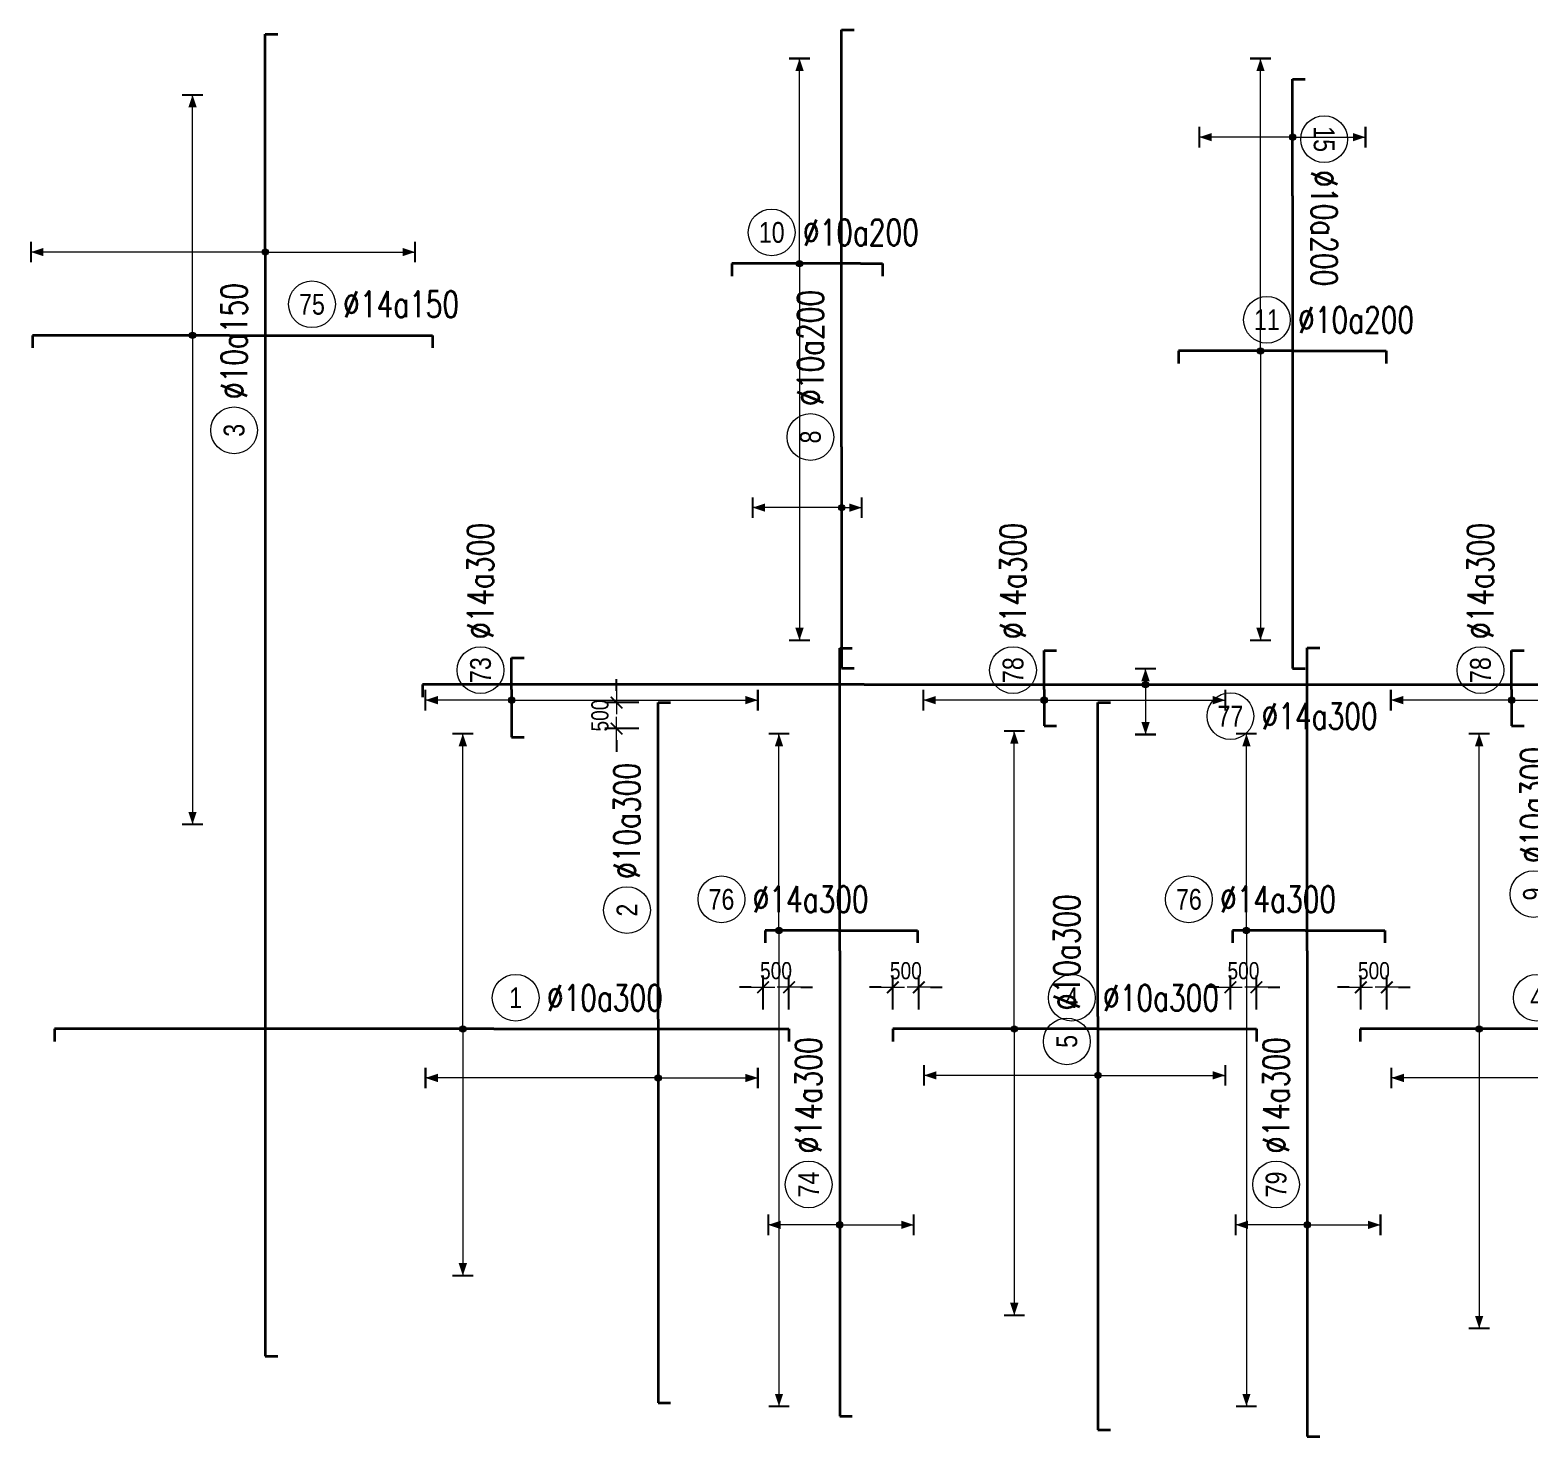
# Model space of a CAD drawing. Header units: millimetres. Extents: x 30086 to 1125792, y -12781 to 95911.
# Drawn here: x 30086 to 58948, y 37220 to 64350 of the extents above; entities that cross this region are included whole.
import ezdxf
from ezdxf.enums import TextEntityAlignment as Align

# ---------------------------------------------------------------- set-up
doc = ezdxf.new("R2010")
doc.units = ezdxf.units.MM
doc.header["$MEASUREMENT"] = 0
for name, color, linetype, lineweight in [('NDC_S_DIM', 1, 'Continuous', 9), ('NDC_S_REBAR', 4, 'Continuous', 35), ('NDC_S_VN TEXT', 7, 'Continuous', 20)]:
    doc.layers.add(name, color=color, linetype=linetype, lineweight=lineweight)
doc.styles.add('ARIAL', font='arial.ttf', dxfattribs={"width": 0.8})
doc.styles.add('NDC_ROMANS', font='romans.shx', dxfattribs={"width": 0.8})
doc.dimstyles.new('NDC_dim_150', dxfattribs={"dimscale": 150, "dimtxt": 2.2, "dimasz": 1.5, "dimexe": 1.5, "dimexo": 2.5, "dimgap": 1, "dimtad": 1, "dimdec": 0, "dimzin": 0, "dimdsep": 46, "dimtxsty": 'ARIAL', "dimblk": 'DIMMARK', "dimcen": 0.09, "dimdle": 1.2, "dimclrd": 1, "dimclre": 1, "dimclrt": 3, "dimadec": 0, "dimazin": 0, "dimtfac": 1, "dimtdec": 0, "dimtix": 1, "dimtofl": 0, "dimtmove": 0, "dimatfit": 3, "dimfxl": 4, "dimfxlon": 1, "dimtolj": 1, "dimtzin": 0, "dimarcsym": 0})

# ---------------------------------------------------------------- blocks, each defined once
blk = doc.blocks.new('DIMMARK')
at = {"layer": 'NDC_S_DIM', "color": 1}
blk.add_line((-1.5, 0), (1, 0), dxfattribs=at)
at = {"layer": 'NDC_S_DIM', "color": 2, "const_width": 0.15}
blk.add_lwpolyline([(-0.5, -0.5), (0.5, 0.5)], dxfattribs=at)
blk = doc.blocks.new('*D387')
at = {"layer": 'Defpoints', "color": 0, "transparency": 16777216}
for p in [(56212, 45918), (55712, 45117), (56212, 45117)]:
    blk.add_point(p, dxfattribs=at)
at = {"layer": 'NDC_S_DIM', "color": 1, "lineweight": -2, "transparency": 16777216}
for p, q in [((55487, 45918), (55262, 45918)), ((55712, 45492), (55712, 46143)), ((56212, 45492), (56212, 46143)), ((56437, 45918), (56662, 45918))]:
    blk.add_line(p, q, dxfattribs=at)
at = {"layer": 'NDC_S_DIM', "color": 1, "lineweight": -2, "transparency": 16777216, "xscale": 225, "yscale": 225, "zscale": 225}
blk.add_blockref('DIMMARK', (55712, 45918), dxfattribs=at)
at = {"layer": 'NDC_S_DIM', "color": 1, "lineweight": -2, "transparency": 16777216, "xscale": 225, "yscale": 225, "zscale": 225, "rotation": 180}
blk.add_blockref('DIMMARK', (56212, 45918), dxfattribs=at)
at = {"layer": 'NDC_S_DIM', "color": 3, "transparency": 16777216, "insert": (55962, 46236), "char_height": 330, "attachment_point": 5, "style": 'ARIAL'}
blk.add_mtext('\\A1;500', dxfattribs=at)
blk = doc.blocks.new('*D388')
at = {"layer": 'Defpoints', "color": 0, "transparency": 16777216}
for p in [(53200, 45918), (53200, 45117), (53700, 45117)]:
    blk.add_point(p, dxfattribs=at)
at = {"layer": 'NDC_S_DIM', "color": 1, "lineweight": -2, "transparency": 16777216}
for p, q in [((52975, 45918), (52750, 45918)), ((53200, 45492), (53200, 46143)), ((53700, 45492), (53700, 46143)), ((53925, 45918), (54150, 45918))]:
    blk.add_line(p, q, dxfattribs=at)
at = {"layer": 'NDC_S_DIM', "color": 1, "lineweight": -2, "transparency": 16777216, "xscale": 225, "yscale": 225, "zscale": 225}
blk.add_blockref('DIMMARK', (53200, 45918), dxfattribs=at)
at = {"layer": 'NDC_S_DIM', "color": 1, "lineweight": -2, "transparency": 16777216, "xscale": 225, "yscale": 225, "zscale": 225, "rotation": 180}
blk.add_blockref('DIMMARK', (53700, 45918), dxfattribs=at)
at = {"layer": 'NDC_S_DIM', "color": 3, "transparency": 16777216, "insert": (53450, 46236), "char_height": 330, "attachment_point": 5, "style": 'ARIAL'}
blk.add_mtext('\\A1;500', dxfattribs=at)
blk = doc.blocks.new('*D389')
at = {"layer": 'Defpoints', "color": 0, "transparency": 16777216}
for p in [(47200, 45918), (46700, 45117), (47200, 45117)]:
    blk.add_point(p, dxfattribs=at)
at = {"layer": 'NDC_S_DIM', "color": 1, "lineweight": -2, "transparency": 16777216}
for p, q in [((46475, 45918), (46250, 45918)), ((46700, 45492), (46700, 46143)), ((47200, 45492), (47200, 46143)), ((47425, 45918), (47650, 45918))]:
    blk.add_line(p, q, dxfattribs=at)
at = {"layer": 'NDC_S_DIM', "color": 1, "lineweight": -2, "transparency": 16777216, "xscale": 225, "yscale": 225, "zscale": 225}
blk.add_blockref('DIMMARK', (46700, 45918), dxfattribs=at)
at = {"layer": 'NDC_S_DIM', "color": 1, "lineweight": -2, "transparency": 16777216, "xscale": 225, "yscale": 225, "zscale": 225, "rotation": 180}
blk.add_blockref('DIMMARK', (47200, 45918), dxfattribs=at)
at = {"layer": 'NDC_S_DIM', "color": 3, "transparency": 16777216, "insert": (46950, 46236), "char_height": 330, "attachment_point": 5, "style": 'ARIAL'}
blk.add_mtext('\\A1;500', dxfattribs=at)
blk = doc.blocks.new('*D390')
at = {"layer": 'Defpoints', "color": 0, "transparency": 16777216}
for p in [(44200, 45918), (44200, 45117), (44700, 45117)]:
    blk.add_point(p, dxfattribs=at)
at = {"layer": 'NDC_S_DIM', "color": 1, "lineweight": -2, "transparency": 16777216}
for p, q in [((43975, 45918), (43750, 45918)), ((44200, 45492), (44200, 46143)), ((44700, 45492), (44700, 46143)), ((44925, 45918), (45150, 45918))]:
    blk.add_line(p, q, dxfattribs=at)
at = {"layer": 'NDC_S_DIM', "color": 1, "lineweight": -2, "transparency": 16777216, "xscale": 225, "yscale": 225, "zscale": 225}
blk.add_blockref('DIMMARK', (44200, 45918), dxfattribs=at)
at = {"layer": 'NDC_S_DIM', "color": 1, "lineweight": -2, "transparency": 16777216, "xscale": 225, "yscale": 225, "zscale": 225, "rotation": 180}
blk.add_blockref('DIMMARK', (44700, 45918), dxfattribs=at)
at = {"layer": 'NDC_S_DIM', "color": 3, "transparency": 16777216, "insert": (44450, 46236), "char_height": 330, "attachment_point": 5, "style": 'ARIAL'}
blk.add_mtext('\\A1;500', dxfattribs=at)
blk = doc.blocks.new('*D392')
at = {"layer": 'Defpoints', "color": 0, "transparency": 16777216}
for p in [(42181, 51400), (41380, 50900), (42181, 50900)]:
    blk.add_point(p, dxfattribs=at)
at = {"layer": 'NDC_S_DIM', "color": 1, "lineweight": -2, "transparency": 16777216}
for p, q in [((41380, 51625), (41380, 51850)), ((41806, 51400), (41155, 51400)), ((41806, 50900), (41155, 50900)), ((41380, 50675), (41380, 50450))]:
    blk.add_line(p, q, dxfattribs=at)
at = {"layer": 'NDC_S_DIM', "color": 1, "lineweight": -2, "transparency": 16777216, "xscale": 225, "yscale": 225, "zscale": 225}
for p, rotation in [((41380, 51400), 270), ((41380, 50900), 90)]:
    blk.add_blockref('DIMMARK', p, dxfattribs=dict(at, rotation=rotation))
at = {"layer": 'NDC_S_DIM', "color": 3, "transparency": 16777216, "insert": (41061, 51150), "char_height": 330, "attachment_point": 5, "rotation": 90, "style": 'ARIAL'}
blk.add_mtext('\\A1;500', dxfattribs=at)
blk = doc.blocks.new('*U383')
h = blk.add_hatch(color=6)
edge = h.paths.add_edge_path()
edge.add_arc((-2.99, 0), 0.3, 0, 360)
at = {"layer": 'NDC_S_DIM', "color": 8}
for q in [(-2.99, 28.42), (-2.99, -23.75)]:
    blk.add_line((-2.99, 0), q, dxfattribs=at)
for points in [[(-3.99, 28.42, 0.2, 0.2, 0), (-1.99, 28.42, 0, 0, 0)], [(-3.99, -23.75, 0.2, 0.2, 0), (-1.99, -23.75, 0, 0, 0)]]:
    blk.add_lwpolyline(points, format="xyseb", dxfattribs=at)
at = {"layer": 'NDC_S_DIM'}
blk.add_circle((2.1, 3), 2.25, dxfattribs=at)
at = {"layer": 'NDC_S_DIM', "color": 6}
blk.add_circle((-2.99, 0), 0.3, dxfattribs=at)
at = {"layer": 'NDC_S_DIM', "color": 8}
for points in [[(-3.39, 27.22), (-2.99, 28.42), (-2.59, 27.22)], [(-3.39, -22.55), (-2.99, -23.75), (-2.59, -22.55)]]:
    blk.add_solid(points, dxfattribs=at)
at = {"layer": 'NDC_S_REBAR'}
for p, q in [((0, 0), (-42.3, 0)), ((-42.3, 0), (-42.3, -1.2)), ((0, 0), (28.41, 0)), ((28.41, 0), (28.41, -1.2)), ((-42.3, -1.2), (-42.3, -1.2)), ((28.41, -1.2), (28.41, -1.2))]:
    blk.add_line(p, q, dxfattribs=at)
at = {"layer": 'NDC_S_VN TEXT', "style": 'ARIAL', "width": 0.8}
blk.add_attdef('KHT', text='', height=2, dxfattribs=at).set_placement((2.1, 3), align=Align.MIDDLE_CENTER)
at = {"layer": 'NDC_S_VN TEXT', "color": 3, "style": 'NDC_ROMANS', "width": 0.75}
blk.add_attdef('DKT', (5.1, 1.75), '', height=2.5, dxfattribs=at)
blk = doc.blocks.new('*U384')
h = blk.add_hatch(color=6)
edge = h.paths.add_edge_path()
edge.add_arc((-7.93, 0), 0.3, 0, 360)
at = {"layer": 'NDC_S_DIM', "color": 8}
for q in [(-7.93, 28.67), (-7.93, -27.57)]:
    blk.add_line((-7.93, 0), q, dxfattribs=at)
for points in [[(-8.93, 28.67, 0.2, 0.2, 0), (-6.93, 28.67, 0, 0, 0)], [(-8.93, -27.57, 0.2, 0.2, 0), (-6.93, -27.57, 0, 0, 0)]]:
    blk.add_lwpolyline(points, format="xyseb", dxfattribs=at)
at = {"layer": 'NDC_S_DIM'}
blk.add_circle((-2.39, 3), 2.25, dxfattribs=at)
at = {"layer": 'NDC_S_DIM', "color": 6}
blk.add_circle((-7.93, 0), 0.3, dxfattribs=at)
at = {"layer": 'NDC_S_DIM', "color": 8}
for points in [[(-8.33, 27.47), (-7.93, 28.67), (-7.53, 27.47)], [(-8.33, -26.37), (-7.93, -27.57), (-7.53, -26.37)]]:
    blk.add_solid(points, dxfattribs=at)
at = {"layer": 'NDC_S_REBAR'}
for p, q in [((0, 0), (-19.62, 0)), ((-19.62, 0), (-19.62, -1.2)), ((0, 0), (15.38, 0)), ((15.38, 0), (15.38, -1.2)), ((-19.62, -1.2), (-19.62, -1.2)), ((15.38, -1.2), (15.38, -1.2))]:
    blk.add_line(p, q, dxfattribs=at)
at = {"layer": 'NDC_S_VN TEXT', "style": 'ARIAL', "width": 0.8}
blk.add_attdef('KHT', text='', height=2, dxfattribs=at).set_placement((-2.39, 3), align=Align.MIDDLE_CENTER)
at = {"layer": 'NDC_S_VN TEXT', "color": 3, "style": 'NDC_ROMANS', "width": 0.75}
blk.add_attdef('DKT', (0.61, 1.75), '', height=2.5, dxfattribs=at)
blk = doc.blocks.new('*U372')
h = blk.add_hatch(color=6)
edge = h.paths.add_edge_path()
edge.add_arc((-7.93, 0), 0.3, 0, 360)
at = {"layer": 'NDC_S_DIM', "color": 8}
for q in [(-7.93, 28.42), (-7.93, -28.83)]:
    blk.add_line((-7.93, 0), q, dxfattribs=at)
for points in [[(-8.93, 28.42, 0.2, 0.2, 0), (-6.93, 28.42, 0, 0, 0)], [(-8.93, -28.83, 0.2, 0.2, 0), (-6.93, -28.83, 0, 0, 0)]]:
    blk.add_lwpolyline(points, format="xyseb", dxfattribs=at)
at = {"layer": 'NDC_S_DIM'}
blk.add_circle((-2.39, 3), 2.25, dxfattribs=at)
at = {"layer": 'NDC_S_DIM', "color": 6}
blk.add_circle((-7.93, 0), 0.3, dxfattribs=at)
at = {"layer": 'NDC_S_DIM', "color": 8}
for points in [[(-8.33, 27.22), (-7.93, 28.42), (-7.53, 27.22)], [(-8.33, -27.63), (-7.93, -28.83), (-7.53, -27.63)]]:
    blk.add_solid(points, dxfattribs=at)
at = {"layer": 'NDC_S_REBAR'}
for p, q in [((0, 0), (-19.38, 0)), ((-19.38, 0), (-19.38, -1.2)), ((0, 0), (15.63, 0)), ((15.63, 0), (15.63, -1.2)), ((-19.38, -1.2), (-19.38, -1.2)), ((15.63, -1.2), (15.63, -1.2))]:
    blk.add_line(p, q, dxfattribs=at)
at = {"layer": 'NDC_S_VN TEXT', "style": 'ARIAL', "width": 0.8}
blk.add_attdef('KHT', text='', height=2, dxfattribs=at).set_placement((-2.39, 3), align=Align.MIDDLE_CENTER)
at = {"layer": 'NDC_S_VN TEXT', "color": 3, "style": 'NDC_ROMANS', "width": 0.75}
blk.add_attdef('DKT', (0.61, 1.75), '', height=2.5, dxfattribs=at)
blk = doc.blocks.new('*U382')
h = blk.add_hatch(color=6)
edge = h.paths.add_edge_path()
edge.add_arc((0, 0), 0.3, 0, 360)
at = {"layer": 'NDC_S_DIM', "color": 8}
for q in [(0, 22.55), (0, -14.42)]:
    blk.add_line((0, 0), q, dxfattribs=at)
for points in [[(-1, 22.55, 0.2, 0.2, 0), (1, 22.55, 0, 0, 0)], [(-1, -14.42, 0.2, 0.2, 0), (1, -14.42, 0, 0, 0)]]:
    blk.add_lwpolyline(points, format="xyseb", dxfattribs=at)
at = {"layer": 'NDC_S_DIM'}
blk.add_circle((-17.16, 3), 2.25, dxfattribs=at)
at = {"layer": 'NDC_S_DIM', "color": 6}
blk.add_circle((0, 0), 0.3, dxfattribs=at)
at = {"layer": 'NDC_S_DIM', "color": 8}
for points in [[(-0.4, 21.35), (0, 22.55), (0.4, 21.35)], [(-0.4, -13.22), (0, -14.42), (0.4, -13.22)]]:
    blk.add_solid(points, dxfattribs=at)
at = {"layer": 'NDC_S_REBAR'}
for p, q in [((0, 0), (-106.29, 0)), ((-106.29, 0), (-106.29, -1.2)), ((0, 0), (20.99, 0)), ((20.99, 0), (20.99, -1.2)), ((-106.29, -1.2), (-106.29, -1.2)), ((20.99, -1.2), (20.99, -1.2))]:
    blk.add_line(p, q, dxfattribs=at)
at = {"layer": 'NDC_S_VN TEXT', "style": 'ARIAL', "width": 0.8}
blk.add_attdef('KHT', text='', height=2, dxfattribs=at).set_placement((-17.16, 3), align=Align.MIDDLE_CENTER)
at = {"layer": 'NDC_S_VN TEXT', "color": 3, "style": 'NDC_ROMANS', "width": 0.75}
blk.add_attdef('DKT', (-14.16, 1.75), '', height=2.5, dxfattribs=at)
blk = doc.blocks.new('*U376')
h = blk.add_hatch(color=6)
edge = h.paths.add_edge_path()
edge.add_arc((-5.66, 0), 0.3, 0, 360)
at = {"layer": 'NDC_S_DIM', "color": 8}
for q in [(-5.66, 22.4), (-5.66, -9.6)]:
    blk.add_line((-5.66, 0), q, dxfattribs=at)
for points in [[(-6.66, 22.4, 0.2, 0.2, 0), (-4.66, 22.4, 0, 0, 0)], [(-6.66, -9.6, 0.2, 0.2, 0), (-4.66, -9.6, 0, 0, 0)]]:
    blk.add_lwpolyline(points, format="xyseb", dxfattribs=at)
at = {"layer": 'NDC_S_DIM'}
blk.add_circle((10.5, 3), 2.25, dxfattribs=at)
at = {"layer": 'NDC_S_DIM', "color": 6}
blk.add_circle((-5.66, 0), 0.3, dxfattribs=at)
at = {"layer": 'NDC_S_DIM', "color": 8}
for points in [[(-6.06, 21.2), (-5.66, 22.4), (-5.26, 21.2)], [(-6.06, -8.4), (-5.66, -9.6), (-5.26, -8.4)]]:
    blk.add_solid(points, dxfattribs=at)
at = {"layer": 'NDC_S_REBAR'}
for p, q in [((0, 0), (-36.93, 0)), ((-36.93, 0), (-36.93, -1.2)), ((0, 0), (30.48, 0)), ((30.48, 0), (30.48, -1.2)), ((-36.93, -1.2), (-36.93, -1.2)), ((30.48, -1.2), (30.48, -1.2))]:
    blk.add_line(p, q, dxfattribs=at)
at = {"layer": 'NDC_S_VN TEXT', "style": 'ARIAL', "width": 0.8}
blk.add_attdef('KHT', text='', height=2, dxfattribs=at).set_placement((10.5, 3), align=Align.MIDDLE_CENTER)
at = {"layer": 'NDC_S_VN TEXT', "color": 3, "style": 'NDC_ROMANS', "width": 0.75}
blk.add_attdef('DKT', (13.5, 1.75), '', height=2.5, dxfattribs=at)
blk = doc.blocks.new('*U377')
h = blk.add_hatch(color=6)
edge = h.paths.add_edge_path()
edge.add_arc((-5.66, 0), 0.3, 0, 360)
at = {"layer": 'NDC_S_DIM', "color": 8}
for q in [(-5.66, 16.75), (-5.66, -12.25)]:
    blk.add_line((-5.66, 0), q, dxfattribs=at)
for points in [[(-6.66, 16.75, 0.2, 0.2, 0), (-4.66, 16.75, 0, 0, 0)], [(-6.66, -12.25, 0.2, 0.2, 0), (-4.66, -12.25, 0, 0, 0)]]:
    blk.add_lwpolyline(points, format="xyseb", dxfattribs=at)
at = {"layer": 'NDC_S_DIM'}
blk.add_circle((-2.39, 3), 2.25, dxfattribs=at)
at = {"layer": 'NDC_S_DIM', "color": 6}
blk.add_circle((-5.66, 0), 0.3, dxfattribs=at)
at = {"layer": 'NDC_S_DIM', "color": 8}
for points in [[(-6.06, 15.55), (-5.66, 16.75), (-5.26, 15.55)], [(-6.06, -11.05), (-5.66, -12.25), (-5.26, -11.05)]]:
    blk.add_solid(points, dxfattribs=at)
at = {"layer": 'NDC_S_REBAR'}
for p, q in [((0, 0), (-39.79, 0)), ((-39.79, 0), (-39.79, -1.2)), ((0, 0), (30.23, 0)), ((30.23, 0), (30.23, -1.2)), ((-39.79, -1.2), (-39.79, -1.2)), ((30.23, -1.2), (30.23, -1.2))]:
    blk.add_line(p, q, dxfattribs=at)
at = {"layer": 'NDC_S_VN TEXT', "style": 'ARIAL', "width": 0.8}
blk.add_attdef('KHT', text='', height=2, dxfattribs=at).set_placement((-2.39, 3), align=Align.MIDDLE_CENTER)
at = {"layer": 'NDC_S_VN TEXT', "color": 3, "style": 'NDC_ROMANS', "width": 0.75}
blk.add_attdef('DKT', (0.61, 1.75), '', height=2.5, dxfattribs=at)
blk = doc.blocks.new('*U374')
h = blk.add_hatch(color=6)
edge = h.paths.add_edge_path()
edge.add_arc((-5.66, 0), 0.3, 0, 360)
at = {"layer": 'NDC_S_DIM', "color": 8}
for q in [(-5.66, 16.67), (-5.66, -12.33)]:
    blk.add_line((-5.66, 0), q, dxfattribs=at)
for points in [[(-6.66, 16.67, 0.2, 0.2, 0), (-4.66, 16.67, 0, 0, 0)], [(-6.66, -12.33, 0.2, 0.2, 0), (-4.66, -12.33, 0, 0, 0)]]:
    blk.add_lwpolyline(points, format="xyseb", dxfattribs=at)
at = {"layer": 'NDC_S_DIM'}
blk.add_circle((12.04, 3), 2.25, dxfattribs=at)
at = {"layer": 'NDC_S_DIM', "color": 6}
blk.add_circle((-5.66, 0), 0.3, dxfattribs=at)
at = {"layer": 'NDC_S_DIM', "color": 8}
for points in [[(-6.06, 15.47), (-5.66, 16.67), (-5.26, 15.47)], [(-6.06, -11.13), (-5.66, -12.33), (-5.26, -11.13)]]:
    blk.add_solid(points, dxfattribs=at)
at = {"layer": 'NDC_S_REBAR'}
for p, q in [((0, 0), (-40.42, 0)), ((-40.42, 0), (-40.42, -1.2)), ((0, 0), (30.48, 0)), ((30.48, 0), (30.48, -1.2)), ((-40.42, -1.2), (-40.42, -1.2)), ((30.48, -1.2), (30.48, -1.2))]:
    blk.add_line(p, q, dxfattribs=at)
at = {"layer": 'NDC_S_VN TEXT', "style": 'ARIAL', "width": 0.8}
blk.add_attdef('KHT', text='', height=2, dxfattribs=at).set_placement((12.04, 3), align=Align.MIDDLE_CENTER)
at = {"layer": 'NDC_S_VN TEXT', "color": 3, "style": 'NDC_ROMANS', "width": 0.75}
blk.add_attdef('DKT', (15.04, 1.75), '', height=2.5, dxfattribs=at)
blk = doc.blocks.new('*U375')
h = blk.add_hatch(color=6)
edge = h.paths.add_edge_path()
edge.add_arc((-26.39, 0), 0.3, 0, 360)
at = {"layer": 'NDC_S_DIM', "color": 8}
for q in [(-26.39, 6.89), (-26.39, -7.11)]:
    blk.add_line((-26.39, 0), q, dxfattribs=at)
for points in [[(-27.39, 6.89, 0.2, 0.2, 0), (-25.39, 6.89, 0, 0, 0)], [(-27.39, -7.11, 0.2, 0.2, 0), (-25.39, -7.11, 0, 0, 0)]]:
    blk.add_lwpolyline(points, format="xyseb", dxfattribs=at)
at = {"layer": 'NDC_S_DIM'}
blk.add_circle((-22.5, 3), 2.25, dxfattribs=at)
at = {"layer": 'NDC_S_DIM', "color": 6}
blk.add_circle((-26.39, 0), 0.3, dxfattribs=at)
at = {"layer": 'NDC_S_DIM', "color": 8}
for points in [[(-26.79, 5.69), (-26.39, 6.89), (-25.99, 5.69)], [(-26.79, -5.91), (-26.39, -7.11), (-25.99, -5.91)]]:
    blk.add_solid(points, dxfattribs=at)
at = {"layer": 'NDC_S_REBAR'}
for p, q in [((0, 0), (-44.81, 0)), ((-44.81, 0), (-44.81, -1.2)), ((0, 0), (29.12, 0)), ((29.12, 0), (29.12, -1.2)), ((-44.81, -1.2), (-44.81, -1.2)), ((29.12, -1.2), (29.12, -1.2))]:
    blk.add_line(p, q, dxfattribs=at)
at = {"layer": 'NDC_S_VN TEXT', "style": 'ARIAL', "width": 0.8}
blk.add_attdef('KHT', text='', height=2, dxfattribs=at).set_placement((-22.5, 3), align=Align.MIDDLE_CENTER)
at = {"layer": 'NDC_S_VN TEXT', "color": 3, "style": 'NDC_ROMANS', "width": 0.75}
blk.add_attdef('DKT', (-19.5, 1.75), '', height=2.5, dxfattribs=at)
blk = doc.blocks.new('*U370')
h = blk.add_hatch(color=6)
edge = h.paths.add_edge_path()
edge.add_arc((-26.39, 0), 0.3, 0, 360)
at = {"layer": 'NDC_S_DIM', "color": 8}
for q in [(-26.39, 6.89), (-26.39, -7.05)]:
    blk.add_line((-26.39, 0), q, dxfattribs=at)
for points in [[(-27.39, 6.89, 0.2, 0.2, 0), (-25.39, 6.89, 0, 0, 0)], [(-27.39, -7.05, 0.2, 0.2, 0), (-25.39, -7.05, 0, 0, 0)]]:
    blk.add_lwpolyline(points, format="xyseb", dxfattribs=at)
at = {"layer": 'NDC_S_DIM'}
blk.add_circle((-22.5, 3), 2.25, dxfattribs=at)
at = {"layer": 'NDC_S_DIM', "color": 6}
blk.add_circle((-26.39, 0), 0.3, dxfattribs=at)
at = {"layer": 'NDC_S_DIM', "color": 8}
for points in [[(-26.79, 5.69), (-26.39, 6.89), (-25.99, 5.69)], [(-26.79, -5.85), (-26.39, -7.05), (-25.99, -5.85)]]:
    blk.add_solid(points, dxfattribs=at)
at = {"layer": 'NDC_S_REBAR'}
for p, q in [((0, 0), (-46.76, 0)), ((-46.76, 0), (-46.76, -1.2)), ((0, 0), (29.16, 0)), ((29.16, 0), (29.16, -1.2)), ((-46.76, -1.2), (-46.76, -1.2)), ((29.16, -1.2), (29.16, -1.2))]:
    blk.add_line(p, q, dxfattribs=at)
at = {"layer": 'NDC_S_VN TEXT', "style": 'ARIAL', "width": 0.8}
blk.add_attdef('KHT', text='', height=2, dxfattribs=at).set_placement((-22.5, 3), align=Align.MIDDLE_CENTER)
at = {"layer": 'NDC_S_VN TEXT', "color": 3, "style": 'NDC_ROMANS', "width": 0.75}
blk.add_attdef('DKT', (-19.5, 1.75), '', height=2.5, dxfattribs=at)
blk = doc.blocks.new('*U366')
h = blk.add_hatch(color=6)
edge = h.paths.add_edge_path()
edge.add_arc((-1.02, 0), 0.3, 0, 360)
at = {"layer": 'NDC_S_DIM', "color": 8}
for q in [(-1.02, 8.3), (-1.02, -23.7)]:
    blk.add_line((-1.02, 0), q, dxfattribs=at)
for points in [[(-2.02, 8.3, 0.2, 0.2, 0), (-0.02, 8.3, 0, 0, 0)], [(-2.02, -23.7, 0.2, 0.2, 0), (-0.02, -23.7, 0, 0, 0)]]:
    blk.add_lwpolyline(points, format="xyseb", dxfattribs=at)
at = {"layer": 'NDC_S_DIM'}
blk.add_circle((1.87, 3), 2.25, dxfattribs=at)
at = {"layer": 'NDC_S_DIM', "color": 6}
blk.add_circle((-1.02, 0), 0.3, dxfattribs=at)
at = {"layer": 'NDC_S_DIM', "color": 8}
for points in [[(-1.42, 7.1), (-1.02, 8.3), (-0.62, 7.1)], [(-1.42, -22.5), (-1.02, -23.7), (-0.62, -22.5)]]:
    blk.add_solid(points, dxfattribs=at)
at = {"layer": 'NDC_S_REBAR'}
for p, q in [((0, 0), (-4.57, 0)), ((-4.57, 0), (-4.57, -1.2)), ((0, 0), (3.04, 0)), ((3.04, 0), (3.04, -1.2)), ((-4.57, -1.2), (-4.57, -1.2)), ((3.04, -1.2), (3.04, -1.2))]:
    blk.add_line(p, q, dxfattribs=at)
at = {"layer": 'NDC_S_VN TEXT', "style": 'ARIAL', "width": 0.8}
blk.add_attdef('KHT', text='', height=2, dxfattribs=at).set_placement((1.87, 3), align=Align.MIDDLE_CENTER)
at = {"layer": 'NDC_S_VN TEXT', "color": 3, "style": 'NDC_ROMANS', "width": 0.75}
blk.add_attdef('DKT', (4.87, 1.75), '', height=2.5, dxfattribs=at)
blk = doc.blocks.new('*U367')
h = blk.add_hatch(color=6)
edge = h.paths.add_edge_path()
edge.add_arc((-1.02, 0), 0.3, 0, 360)
at = {"layer": 'NDC_S_DIM', "color": 8}
for q in [(-1.02, 11.63), (-1.02, -17.43)]:
    blk.add_line((-1.02, 0), q, dxfattribs=at)
for points in [[(-2.02, 11.63, 0.2, 0.2, 0), (-0.02, 11.63, 0, 0, 0)], [(-2.02, -17.43, 0.2, 0.2, 0), (-0.02, -17.43, 0, 0, 0)]]:
    blk.add_lwpolyline(points, format="xyseb", dxfattribs=at)
at = {"layer": 'NDC_S_DIM'}
blk.add_circle((1.87, 3), 2.25, dxfattribs=at)
at = {"layer": 'NDC_S_DIM', "color": 6}
blk.add_circle((-1.02, 0), 0.3, dxfattribs=at)
at = {"layer": 'NDC_S_DIM', "color": 8}
for points in [[(-1.42, 10.43), (-1.02, 11.63), (-0.62, 10.43)], [(-1.42, -16.23), (-1.02, -17.43), (-0.62, -16.23)]]:
    blk.add_solid(points, dxfattribs=at)
at = {"layer": 'NDC_S_REBAR'}
for p, q in [((0, 0), (-3.5, 0)), ((-3.5, 0), (-3.5, -1.2)), ((0, 0), (3.75, 0)), ((3.75, 0), (3.75, -1.2)), ((-3.5, -1.2), (-3.5, -1.2)), ((3.75, -1.2), (3.75, -1.2))]:
    blk.add_line(p, q, dxfattribs=at)
at = {"layer": 'NDC_S_VN TEXT', "style": 'ARIAL', "width": 0.8}
blk.add_attdef('KHT', text='', height=2, dxfattribs=at).set_placement((1.87, 3), align=Align.MIDDLE_CENTER)
at = {"layer": 'NDC_S_VN TEXT', "color": 3, "style": 'NDC_ROMANS', "width": 0.75}
blk.add_attdef('DKT', (4.87, 1.75), '', height=2.5, dxfattribs=at)
blk = doc.blocks.new('*U379')
h = blk.add_hatch(color=6)
edge = h.paths.add_edge_path()
edge.add_arc((27.07, 0), 0.3, 0, 360)
at = {"layer": 'NDC_S_DIM', "color": 8}
for q in [(27.07, 1.53), (27.07, -4.8)]:
    blk.add_line((27.07, 0), q, dxfattribs=at)
for points in [[(26.07, 1.53, 0.2, 0.2, 0), (28.07, 1.53, 0, 0, 0)], [(26.07, -4.8, 0.2, 0.2, 0), (28.07, -4.8, 0, 0, 0)]]:
    blk.add_lwpolyline(points, format="xyseb", dxfattribs=at)
at = {"layer": 'NDC_S_DIM', "color": 6}
blk.add_circle((27.07, 0), 0.3, dxfattribs=at)
at = {"layer": 'NDC_S_DIM'}
blk.add_circle((35.24, -3.03), 2.25, dxfattribs=at)
at = {"layer": 'NDC_S_DIM', "color": 8}
for points in [[(26.67, 0.33), (27.07, 1.53), (27.47, 0.33)], [(26.67, -3.6), (27.07, -4.8), (27.47, -3.6)]]:
    blk.add_solid(points, dxfattribs=at)
at = {"layer": 'NDC_S_REBAR'}
for p, q in [((0, 0), (-42.52, 0)), ((-42.52, 0), (-42.52, -1.2)), ((0, 0), (189.1, 0)), ((189.1, 0), (189.1, -1.2)), ((-42.52, -1.2), (-42.52, -1.2)), ((189.1, -1.2), (189.1, -1.2))]:
    blk.add_line(p, q, dxfattribs=at)
at = {"layer": 'NDC_S_VN TEXT', "style": 'ARIAL', "width": 0.8}
blk.add_attdef('KHT', text='', height=2, dxfattribs=at).set_placement((35.24, -3.03), align=Align.MIDDLE_CENTER)
at = {"layer": 'NDC_S_VN TEXT', "color": 3, "style": 'NDC_ROMANS', "width": 0.75}
blk.add_attdef('DKT', (38.24, -4.28), '', height=2.5, dxfattribs=at)
blk = doc.blocks.new('*U380')
h = blk.add_hatch(color=6)
edge = h.paths.add_edge_path()
edge.add_arc((-3.01, 0), 0.3, 0, 360)
at = {"layer": 'NDC_S_DIM', "color": 8}
for q in [(-3.01, 28.15), (-3.01, -27.85)]:
    blk.add_line((-3.01, 0), q, dxfattribs=at)
for points in [[(-4.01, 28.15, 0.2, 0.2, 0), (-2.01, 28.15, 0, 0, 0)], [(-4.01, -27.85, 0.2, 0.2, 0), (-2.01, -27.85, 0, 0, 0)]]:
    blk.add_lwpolyline(points, format="xyseb", dxfattribs=at)
at = {"layer": 'NDC_S_DIM'}
blk.add_circle((-2.39, 3), 2.25, dxfattribs=at)
at = {"layer": 'NDC_S_DIM', "color": 6}
blk.add_circle((-3.01, 0), 0.3, dxfattribs=at)
at = {"layer": 'NDC_S_DIM', "color": 8}
for points in [[(-3.41, 26.95), (-3.01, 28.15), (-2.61, 26.95)], [(-3.41, -26.65), (-3.01, -27.85), (-2.61, -26.65)]]:
    blk.add_solid(points, dxfattribs=at)
at = {"layer": 'NDC_S_REBAR'}
for p, q in [((0, 0), (-10.9, 0)), ((-10.9, 0), (-10.9, -1.2)), ((0, 0), (9.1, 0)), ((9.1, 0), (9.1, -1.2)), ((-10.9, -1.2), (-10.9, -1.2)), ((9.1, -1.2), (9.1, -1.2))]:
    blk.add_line(p, q, dxfattribs=at)
at = {"layer": 'NDC_S_VN TEXT', "style": 'ARIAL', "width": 0.8}
blk.add_attdef('KHT', text='', height=2, dxfattribs=at).set_placement((-2.39, 3), align=Align.MIDDLE_CENTER)
at = {"layer": 'NDC_S_VN TEXT', "color": 3, "style": 'NDC_ROMANS', "width": 0.75}
blk.add_attdef('DKT', (0.61, 1.75), '', height=2.5, dxfattribs=at)
blk = doc.blocks.new('*U467')
h = blk.add_hatch(color=6)
edge = h.paths.add_edge_path()
edge.add_arc((-5.66, 0), 0.3, 0, 360)
at = {"layer": 'NDC_S_DIM', "color": 8}
for q in [(-5.66, 7.01), (-5.66, -8.99)]:
    blk.add_line((-5.66, 0), q, dxfattribs=at)
for points in [[(-6.66, 7.01, 0.2, 0.2, 0), (-4.66, 7.01, 0, 0, 0)], [(-6.66, -8.99, 0.2, 0.2, 0), (-4.66, -8.99, 0, 0, 0)]]:
    blk.add_lwpolyline(points, format="xyseb", dxfattribs=at)
at = {"layer": 'NDC_S_DIM'}
blk.add_circle((-5.47, 3.03), 2.25, dxfattribs=at)
at = {"layer": 'NDC_S_DIM', "color": 6}
blk.add_circle((-5.66, 0), 0.3, dxfattribs=at)
at = {"layer": 'NDC_S_DIM', "color": 8}
for points in [[(-6.06, 5.81), (-5.66, 7.01), (-5.26, 5.81)], [(-6.06, -7.79), (-5.66, -8.99), (-5.26, -7.79)]]:
    blk.add_solid(points, dxfattribs=at)
at = {"layer": 'NDC_S_REBAR'}
for p, q in [((-11.23, 0), (-11.23, 1.2)), ((-11.23, 1.2), (-11.23, 1.2)), ((0, 0), (-11.23, 0)), ((0, 0), (45.49, 0)), ((45.49, 0), (45.49, 1.2)), ((45.49, 1.2), (45.49, 1.2))]:
    blk.add_line(p, q, dxfattribs=at)
at = {"layer": 'NDC_S_VN TEXT', "style": 'ARIAL', "width": 0.8}
blk.add_attdef('KHT', text='', height=2, dxfattribs=at).set_placement((-5.47, 3.03), align=Align.MIDDLE_CENTER)
at = {"layer": 'NDC_S_VN TEXT', "color": 3, "style": 'NDC_ROMANS', "width": 0.75}
blk.add_attdef('DKT', (-2.47, 1.78), '', height=2.5, dxfattribs=at)
blk = doc.blocks.new('*U378')
h = blk.add_hatch(color=6)
edge = h.paths.add_edge_path()
edge.add_arc((-5.86, 0), 0.3, 0, 360)
at = {"layer": 'NDC_S_DIM', "color": 8}
for q in [(-5.86, 19.74), (-5.86, -36.27)]:
    blk.add_line((-5.86, 0), q, dxfattribs=at)
for points in [[(-6.86, 19.74, 0.2, 0.2, 0), (-4.86, 19.74, 0, 0, 0)], [(-6.86, -36.27, 0.2, 0.2, 0), (-4.86, -36.27, 0, 0, 0)]]:
    blk.add_lwpolyline(points, format="xyseb", dxfattribs=at)
at = {"layer": 'NDC_S_DIM'}
blk.add_circle((-8.54, 3), 2.25, dxfattribs=at)
at = {"layer": 'NDC_S_DIM', "color": 6}
blk.add_circle((-5.86, 0), 0.3, dxfattribs=at)
at = {"layer": 'NDC_S_DIM', "color": 8}
for points in [[(-6.26, 18.54), (-5.86, 19.74), (-5.46, 18.54)], [(-6.26, -35.07), (-5.86, -36.27), (-5.46, -35.07)]]:
    blk.add_solid(points, dxfattribs=at)
at = {"layer": 'NDC_S_REBAR'}
for p, q in [((0, 0), (-12.37, 0)), ((-12.37, 0), (-12.37, -1.2)), ((0, 0), (2.13, 0)), ((2.13, 0), (2.13, -1.2)), ((-12.37, -1.2), (-12.37, -1.2)), ((2.13, -1.2), (2.13, -1.2))]:
    blk.add_line(p, q, dxfattribs=at)
at = {"layer": 'NDC_S_VN TEXT', "style": 'ARIAL', "width": 0.8}
blk.add_attdef('KHT', text='', height=2, dxfattribs=at).set_placement((-8.54, 3), align=Align.MIDDLE_CENTER)
at = {"layer": 'NDC_S_VN TEXT', "color": 3, "style": 'NDC_ROMANS', "width": 0.75}
blk.add_attdef('DKT', (-5.54, 1.75), '', height=2.5, dxfattribs=at)
blk = doc.blocks.new('*U355')
h = blk.add_hatch(color=6)
edge = h.paths.add_edge_path()
edge.add_arc((-5.86, 0), 0.3, 0, 360)
at = {"layer": 'NDC_S_DIM', "color": 8}
for q in [(-5.86, 8.56), (-5.86, -1.94)]:
    blk.add_line((-5.86, 0), q, dxfattribs=at)
for points in [[(-6.86, 8.56, 0.2, 0.2, 0), (-4.86, 8.56, 0, 0, 0)], [(-6.86, -1.94, 0.2, 0.2, 0), (-4.86, -1.94, 0, 0, 0)]]:
    blk.add_lwpolyline(points, format="xyseb", dxfattribs=at)
at = {"layer": 'NDC_S_DIM'}
blk.add_circle((0.94, 3), 2.25, dxfattribs=at)
at = {"layer": 'NDC_S_DIM', "color": 6}
blk.add_circle((-5.86, 0), 0.3, dxfattribs=at)
at = {"layer": 'NDC_S_DIM', "color": 8}
for points in [[(-6.26, 7.36), (-5.86, 8.56), (-5.46, 7.36)], [(-6.26, -0.74), (-5.86, -1.94), (-5.46, -0.74)]]:
    blk.add_solid(points, dxfattribs=at)
at = {"layer": 'NDC_S_REBAR'}
for p, q in [((0, 0), (-21.3, 0)), ((-21.3, 0), (-21.3, -1.2)), ((0, 0), (40.13, 0)), ((40.13, 0), (40.13, -1.2)), ((-21.3, -1.2), (-21.3, -1.2)), ((40.13, -1.2), (40.13, -1.2))]:
    blk.add_line(p, q, dxfattribs=at)
at = {"layer": 'NDC_S_VN TEXT', "style": 'ARIAL', "width": 0.8}
blk.add_attdef('KHT', text='', height=2, dxfattribs=at).set_placement((0.94, 3), align=Align.MIDDLE_CENTER)
at = {"layer": 'NDC_S_VN TEXT', "color": 3, "style": 'NDC_ROMANS', "width": 0.75}
blk.add_attdef('DKT', (3.94, 1.75), '', height=2.5, dxfattribs=at)
blk = doc.blocks.new('*U359')
h = blk.add_hatch(color=6)
edge = h.paths.add_edge_path()
edge.add_arc((-1.02, 0), 0.3, 0, 360)
at = {"layer": 'NDC_S_DIM', "color": 8}
for q in [(-1.02, 11.63), (-1.02, -17.43)]:
    blk.add_line((-1.02, 0), q, dxfattribs=at)
for points in [[(-2.02, 11.63, 0.2, 0.2, 0), (-0.02, 11.63, 0, 0, 0)], [(-2.02, -17.43, 0.2, 0.2, 0), (-0.02, -17.43, 0, 0, 0)]]:
    blk.add_lwpolyline(points, format="xyseb", dxfattribs=at)
at = {"layer": 'NDC_S_DIM'}
blk.add_circle((1.87, 3), 2.25, dxfattribs=at)
at = {"layer": 'NDC_S_DIM', "color": 6}
blk.add_circle((-1.02, 0), 0.3, dxfattribs=at)
at = {"layer": 'NDC_S_DIM', "color": 8}
for points in [[(-1.42, 10.43), (-1.02, 11.63), (-0.62, 10.43)], [(-1.42, -16.23), (-1.02, -17.43), (-0.62, -16.23)]]:
    blk.add_solid(points, dxfattribs=at)
at = {"layer": 'NDC_S_REBAR'}
for p, q in [((0, 0), (-3.5, 0)), ((-3.5, 0), (-3.5, -1.2)), ((0, 0), (3.75, 0)), ((3.75, 0), (3.75, -1.2)), ((-3.5, -1.2), (-3.5, -1.2)), ((3.75, -1.2), (3.75, -1.2))]:
    blk.add_line(p, q, dxfattribs=at)
at = {"layer": 'NDC_S_VN TEXT', "style": 'ARIAL', "width": 0.8}
blk.add_attdef('KHT', text='', height=2, dxfattribs=at).set_placement((1.87, 3), align=Align.MIDDLE_CENTER)
at = {"layer": 'NDC_S_VN TEXT', "color": 3, "style": 'NDC_ROMANS', "width": 0.75}
blk.add_attdef('DKT', (4.87, 1.75), '', height=2.5, dxfattribs=at)
blk = doc.blocks.new('*U357')
h = blk.add_hatch(color=6)
edge = h.paths.add_edge_path()
edge.add_arc((-5.66, 0), 0.3, 0, 360)
at = {"layer": 'NDC_S_DIM', "color": 8}
for q in [(-5.66, 18.94), (-5.66, -45.81)]:
    blk.add_line((-5.66, 0), q, dxfattribs=at)
for points in [[(-6.66, 18.94, 0.2, 0.2, 0), (-4.66, 18.94, 0, 0, 0)], [(-6.66, -45.81, 0.2, 0.2, 0), (-4.66, -45.81, 0, 0, 0)]]:
    blk.add_lwpolyline(points, format="xyseb", dxfattribs=at)
at = {"layer": 'NDC_S_DIM'}
blk.add_circle((-11.2, 3), 2.25, dxfattribs=at)
at = {"layer": 'NDC_S_DIM', "color": 6}
blk.add_circle((-5.66, 0), 0.3, dxfattribs=at)
at = {"layer": 'NDC_S_DIM', "color": 8}
for points in [[(-6.06, 17.74), (-5.66, 18.94), (-5.26, 17.74)], [(-6.06, -44.61), (-5.66, -45.81), (-5.26, -44.61)]]:
    blk.add_solid(points, dxfattribs=at)
at = {"layer": 'NDC_S_REBAR'}
for p, q in [((0, 0), (-6.99, 0)), ((-6.99, 0), (-6.99, -1.2)), ((0, 0), (7.67, 0)), ((7.67, 0), (7.67, -1.2)), ((-6.99, -1.2), (-6.99, -1.2)), ((7.67, -1.2), (7.67, -1.2))]:
    blk.add_line(p, q, dxfattribs=at)
at = {"layer": 'NDC_S_VN TEXT', "style": 'ARIAL', "width": 0.8}
blk.add_attdef('KHT', text='', height=2, dxfattribs=at).set_placement((-11.2, 3), align=Align.MIDDLE_CENTER)
at = {"layer": 'NDC_S_VN TEXT', "color": 3, "style": 'NDC_ROMANS', "width": 0.75}
blk.add_attdef('DKT', (-8.2, 1.75), '', height=2.5, dxfattribs=at)
blk = doc.blocks.new('*U352')
h = blk.add_hatch(color=6)
edge = h.paths.add_edge_path()
edge.add_arc((-5.66, 0), 0.3, 0, 360)
at = {"layer": 'NDC_S_DIM', "color": 8}
for q in [(-5.66, 18.94), (-5.66, -45.81)]:
    blk.add_line((-5.66, 0), q, dxfattribs=at)
for points in [[(-6.66, 18.94, 0.2, 0.2, 0), (-4.66, 18.94, 0, 0, 0)], [(-6.66, -45.81, 0.2, 0.2, 0), (-4.66, -45.81, 0, 0, 0)]]:
    blk.add_lwpolyline(points, format="xyseb", dxfattribs=at)
at = {"layer": 'NDC_S_DIM'}
blk.add_circle((-11.2, 3), 2.25, dxfattribs=at)
at = {"layer": 'NDC_S_DIM', "color": 6}
blk.add_circle((-5.66, 0), 0.3, dxfattribs=at)
at = {"layer": 'NDC_S_DIM', "color": 8}
for points in [[(-6.06, 17.74), (-5.66, 18.94), (-5.26, 17.74)], [(-6.06, -44.61), (-5.66, -45.81), (-5.26, -44.61)]]:
    blk.add_solid(points, dxfattribs=at)
at = {"layer": 'NDC_S_REBAR'}
for p, q in [((0, 0), (-6.99, 0)), ((-6.99, 0), (-6.99, -1.2)), ((0, 0), (7.67, 0)), ((7.67, 0), (7.67, -1.2)), ((-6.99, -1.2), (-6.99, -1.2)), ((7.67, -1.2), (7.67, -1.2))]:
    blk.add_line(p, q, dxfattribs=at)
at = {"layer": 'NDC_S_VN TEXT', "style": 'ARIAL', "width": 0.8}
blk.add_attdef('KHT', text='', height=2, dxfattribs=at).set_placement((-11.2, 3), align=Align.MIDDLE_CENTER)
at = {"layer": 'NDC_S_VN TEXT', "color": 3, "style": 'NDC_ROMANS', "width": 0.75}
blk.add_attdef('DKT', (-8.2, 1.75), '', height=2.5, dxfattribs=at)
blk = doc.blocks.new('*U435')
h = blk.add_hatch(color=6)
edge = h.paths.add_edge_path()
edge.add_arc((-3.55, 0), 0.3, 0, 360)
at = {"layer": 'NDC_S_DIM', "color": 8}
for q in [(-3.55, 23.16), (-3.55, -47.07)]:
    blk.add_line((-3.55, 0), q, dxfattribs=at)
for points in [[(-4.55, 23.16, 0.2, 0.2, 0), (-2.55, 23.16, 0, 0, 0)], [(-4.55, -47.07, 0.2, 0.2, 0), (-2.55, -47.07, 0, 0, 0)]]:
    blk.add_lwpolyline(points, format="xyseb", dxfattribs=at)
at = {"layer": 'NDC_S_DIM'}
blk.add_circle((7.95, 3), 2.25, dxfattribs=at)
at = {"layer": 'NDC_S_DIM', "color": 6}
blk.add_circle((-3.55, 0), 0.3, dxfattribs=at)
at = {"layer": 'NDC_S_DIM', "color": 8}
for points in [[(-3.95, 21.96), (-3.55, 23.16), (-3.15, 21.96)], [(-3.95, -45.87), (-3.55, -47.07), (-3.15, -45.87)]]:
    blk.add_solid(points, dxfattribs=at)
at = {"layer": 'NDC_S_REBAR'}
for p, q in [((0, 0), (-18.97, 0)), ((-18.97, 0), (-18.97, -1.2)), ((0, 0), (19.55, 0)), ((19.55, 0), (19.55, -1.2)), ((-18.97, -1.2), (-18.97, -1.2)), ((19.55, -1.2), (19.55, -1.2))]:
    blk.add_line(p, q, dxfattribs=at)
at = {"layer": 'NDC_S_VN TEXT', "style": 'ARIAL', "width": 0.8}
blk.add_attdef('KHT', text='', height=2, dxfattribs=at).set_placement((7.95, 3), align=Align.MIDDLE_CENTER)
at = {"layer": 'NDC_S_VN TEXT', "color": 3, "style": 'NDC_ROMANS', "width": 0.75}
blk.add_attdef('DKT', (10.95, 1.75), '', height=2.5, dxfattribs=at)

msp = doc.modelspace()

# ---------------------------------------------------------------- block references
at = {"xscale": 200, "yscale": 200, "zscale": 200}
for name, p, rotation, values in [('*U382', (34616.1, 60074.5), 90, {'KHT': '3', 'DKT': '%%C10a150'}), ('*U355', (45712.4, 56325), 90, {'KHT': '8', 'DKT': '%%C10a200'}), ('*U467', (54397.5, 61154.3), 270, {'KHT': '15', 'DKT': '%%C10a200'}), ('*U366', (39360.6, 51650.7), 90, {'KHT': '73', 'DKT': '%%c14a300'}), ('*U367', (49613.3, 51650.7), 90, {'KHT': '78', 'DKT': '%%c14a300'}), ('*U359', (58613.3, 51650.7), 90, {'KHT': '78', 'DKT': '%%c14a300'}), ('*U375', (45678.2, 46621.8), 90, {'KHT': '74', 'DKT': '%%c14a300'}), ('*U370', (54678.2, 46621.8), 90, {'KHT': '79', 'DKT': '%%c14a300'}), ('*U376', (42180.9, 45304.4), 90, {'KHT': '2', 'DKT': '%%C10a300'}), ('*U377', (50649.2, 45354.4), 90, {'KHT': '5', 'DKT': '%%C10a300'}), ('*U374', (59633.6, 45304.4), 90, {'KHT': '9', 'DKT': '%%C10a300'})]:
    msp.add_blockref(name, p, dxfattribs=dict(at, rotation=rotation)).add_auto_attribs(values)
for name, p, values in [('*U378', (46074.9, 59853.2), {'KHT': '10', 'DKT': '%%C10a200'}), ('*U380', (54380.4, 58170.5), {'KHT': '11', 'DKT': '%%C10a200'}), ('*U435', (33925.8, 58468.7), {'KHT': '75', 'DKT': '%%C14a150'}), ('*U379', (46150.6, 51745.1), {'KHT': '77', 'DKT': '%%c14a300'}), ('*U383', (39018.1, 45116.6), {'KHT': '1', 'DKT': '%%C10a300'}), ('*U352', (45639.7, 47012), {'KHT': '76', 'DKT': '%%c14a300'}), ('*U384', (50624.3, 45116.6), {'KHT': '4', 'DKT': '%%C10a300'}), ('*U357', (54639.7, 47012), {'KHT': '76', 'DKT': '%%c14a300'}), ('*U372', (59575.1, 45116.6), {'KHT': '4', 'DKT': '%%C10a300'})]:
    msp.add_blockref(name, p, dxfattribs=at).add_auto_attribs(values)

# ---------------------------------------------------------------- dimensions: what is measured, and where the dimension line sits
at = {"layer": 'NDC_S_DIM'}
dim = msp.add_linear_dim(base=(41379.9, 50900), p1=(42180.9, 51400), p2=(42180.9, 50900), angle=90, dimstyle='NDC_dim_150', dxfattribs=at)
dim.commit()
dim.dimension.update_dxf_attribs({"geometry": '*D392', "text_midpoint": (41061.4, 51150)})
for base, p1, p2, picture, middle in [((44200, 45917.8), (44700, 45116.6), (44200, 45116.6), '*D390', (44450, 46236.3)), ((47200, 45917.8), (46700, 45116.6), (47200, 45116.6), '*D389', (46950, 46236.3)), ((53200, 45917.8), (53700, 45116.6), (53200, 45116.6), '*D388', (53450, 46236.3)), ((56211.6, 45917.8), (55711.6, 45116.6), (56211.6, 45116.6), '*D387', (55961.6, 46236.3))]:
    dim = msp.add_linear_dim(base=base, p1=p1, p2=p2, dimstyle='NDC_dim_150', dxfattribs=at)
    dim.commit()
    dim.dimension.update_dxf_attribs({"geometry": picture, "text_midpoint": middle})

doc.saveas('drawing.dxf')
